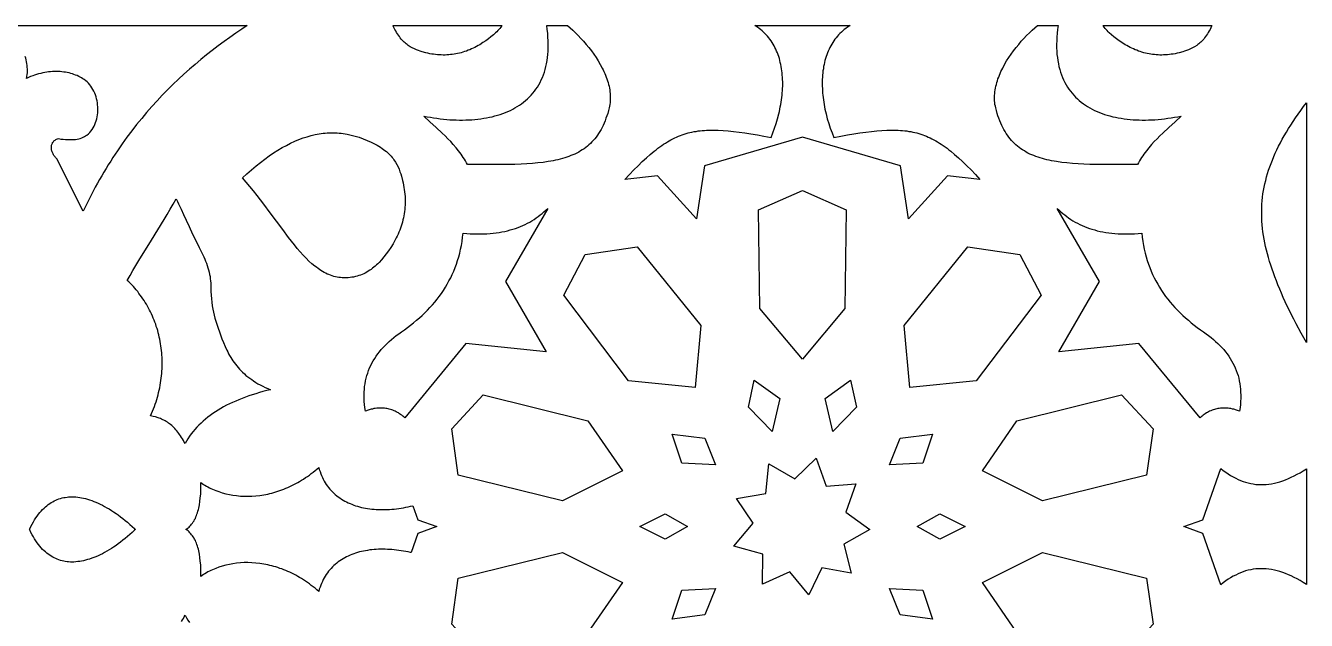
# Model space of a CAD drawing. Extents: x -575 to 575, y -425 to 425.
# Drawn here: x 411.7 to 515, y 317.1 to 365 of the extents above; entities that cross this region are included whole.
import ezdxf

# ---------------------------------------------------------------- set-up
doc = ezdxf.new("R2010")
doc.units = 0
doc.layers.add('LAYER_1', color=18, linetype='CONTINUOUS')

msp = doc.modelspace()

# ---------------------------------------------------------------- linework, layer by layer
at = {"layer": 'LAYER_1'}
for points in [[(410.21, 365), (429.6, 365), (429.16, 364.71), (428.67, 364.38), (428.19, 364.05), (427.72, 363.71), (427.24, 363.36), (426.77, 363), (426.31, 362.64), (425.85, 362.26), (425.39, 361.88), (424.94, 361.49), (424.49, 361.09), (424.04, 360.68), (423.6, 360.26), (423.17, 359.83), (422.74, 359.39), (422.32, 358.94), (421.9, 358.48), (421.48, 358.01), (421.08, 357.52), (420.67, 357.03), (420.28, 356.52), (419.89, 356), (419.51, 355.46), (419.13, 354.92), (418.76, 354.36), (418.58, 354.07), (418.39, 353.78), (418.21, 353.49), (418.04, 353.19), (417.86, 352.9), (417.69, 352.59), (417.51, 352.29), (417.34, 351.98), (417.17, 351.66), (417.01, 351.34), (416.84, 351.02), (416.68, 350.7), (416.52, 350.37), (416.36, 350.04), (414.25, 354.27), (414.19, 354.32), (414.14, 354.37), (414.1, 354.43), (414.05, 354.48), (414.01, 354.54), (413.97, 354.6), (413.94, 354.66), (413.91, 354.72), (413.88, 354.78), (413.86, 354.84), (413.84, 354.9), (413.82, 354.96), (413.81, 355.02), (413.8, 355.08), (413.8, 355.14), (413.8, 355.2), (413.8, 355.26), (413.81, 355.32), (413.82, 355.37), (413.83, 355.43), (413.85, 355.48), (413.88, 355.53), (413.9, 355.58), (413.94, 355.62), (413.97, 355.67), (414.01, 355.71), (414.06, 355.75), (414.11, 355.78), (414.16, 355.81), (414.22, 355.84), (414.29, 355.87), (414.36, 355.89), (414.56, 355.86), (414.75, 355.84), (414.93, 355.82), (415.11, 355.81), (415.28, 355.81), (415.44, 355.81), (415.59, 355.82), (415.74, 355.83), (415.87, 355.85), (416, 355.88), (416.13, 355.91), (416.25, 355.96), (416.36, 356), (416.46, 356.06), (416.56, 356.11), (416.66, 356.18), (416.78, 356.28), (416.89, 356.39), (416.99, 356.5), (417.09, 356.63), (417.17, 356.76), (417.25, 356.89), (417.31, 357.04), (417.37, 357.18), (417.42, 357.33), (417.46, 357.49), (417.5, 357.64), (417.52, 357.8), (417.54, 357.96), (417.55, 358.13), (417.55, 358.29), (417.54, 358.46), (417.53, 358.62), (417.51, 358.78), (417.48, 358.94), (417.44, 359.1), (417.4, 359.26), (417.35, 359.42), (417.29, 359.57), (417.22, 359.71), (417.15, 359.85), (417.07, 359.99), (416.98, 360.12), (416.89, 360.24), (416.79, 360.35), (416.68, 360.46), (416.57, 360.56), (416.45, 360.65), (416.34, 360.72), (416.23, 360.79), (416.11, 360.85), (416, 360.91), (415.88, 360.97), (415.75, 361.02), (415.62, 361.07), (415.49, 361.11), (415.36, 361.15), (415.22, 361.19), (415.08, 361.22), (414.94, 361.24), (414.8, 361.26), (414.65, 361.28), (414.5, 361.29), (414.35, 361.3), (414.2, 361.3), (414.05, 361.3), (413.89, 361.3), (413.73, 361.28), (413.58, 361.27), (413.42, 361.25), (413.26, 361.22), (413.1, 361.19), (412.94, 361.15), (412.77, 361.11), (412.61, 361.06), (412.45, 361.01), (412.29, 360.95), (412.12, 360.89), (411.96, 360.82), (411.8, 360.74), (411.83, 360.9), (411.84, 361.05), (411.86, 361.2), (411.86, 361.35), (411.86, 361.5), (411.85, 361.65), (411.84, 361.8), (411.82, 361.94), (411.79, 362.09), (411.76, 362.24), (411.73, 362.38), (411.69, 362.52)], [(424.29, 316.98), (424.37, 317.1), (424.44, 317.22), (424.51, 317.35), (424.58, 317.49), (424.69, 317.28), (424.81, 317.08), (424.94, 316.89)]]:
    msp.add_lwpolyline(points, dxfattribs=at)
for points in [[(450.1, 364.97), (450.03, 364.87), (449.95, 364.78), (449.87, 364.69), (449.79, 364.6), (449.71, 364.51), (449.62, 364.42), (449.44, 364.25), (449.24, 364.09), (449.04, 363.93), (448.82, 363.78), (448.6, 363.63), (448.34, 363.46), (448.21, 363.39), (448.07, 363.32), (447.94, 363.25), (447.81, 363.18), (447.67, 363.12), (447.54, 363.06), (447.4, 363.01), (447.26, 362.95), (447.12, 362.91), (446.98, 362.86), (446.84, 362.82), (446.7, 362.79), (446.56, 362.75), (446.42, 362.72), (446.27, 362.7), (446.13, 362.68), (445.98, 362.66), (445.84, 362.65), (445.69, 362.64), (445.54, 362.63), (445.39, 362.63), (445.24, 362.64), (445.09, 362.64), (444.93, 362.65), (444.78, 362.67), (444.62, 362.69), (444.47, 362.71), (444.31, 362.74), (444.15, 362.78), (443.99, 362.81), (443.7, 362.89), (443.55, 362.94), (443.39, 362.99), (443.23, 363.05), (443.07, 363.12), (442.9, 363.2), (442.74, 363.3), (442.57, 363.41), (442.49, 363.47), (442.41, 363.53), (442.33, 363.6), (442.25, 363.67), (442.17, 363.75), (442.09, 363.84), (442.01, 363.92), (441.93, 364.02), (441.86, 364.12), (441.78, 364.22), (441.71, 364.33), (441.64, 364.45), (441.57, 364.57), (441.5, 364.7), (441.36, 364.97), (441.35, 365), (450.12, 365)], [(455.63, 364.82), (455.85, 364.63), (456.07, 364.42), (456.29, 364.2), (456.5, 363.97), (456.72, 363.74), (456.93, 363.49), (457.14, 363.24), (457.34, 362.97), (457.54, 362.71), (457.72, 362.43), (457.9, 362.15), (458.06, 361.87), (458.22, 361.58), (458.29, 361.44), (458.36, 361.29), (458.42, 361.14), (458.48, 361), (458.54, 360.85), (458.6, 360.7), (458.64, 360.56), (458.69, 360.41), (458.73, 360.26), (458.77, 360.11), (458.8, 359.96), (458.82, 359.82), (458.84, 359.67), (458.86, 359.52), (458.87, 359.38), (458.87, 359.23), (458.87, 359.08), (458.87, 358.94), (458.85, 358.8), (458.84, 358.65), (458.81, 358.51), (458.78, 358.37), (458.72, 358.15), (458.66, 357.93), (458.59, 357.73), (458.52, 357.53), (458.45, 357.33), (458.37, 357.15), (458.29, 356.96), (458.21, 356.79), (458.12, 356.62), (458.03, 356.46), (457.93, 356.31), (457.83, 356.16), (457.72, 356.02), (457.62, 355.88), (457.5, 355.75), (457.39, 355.63), (457.27, 355.51), (457.14, 355.39), (457.02, 355.28), (456.89, 355.18), (456.75, 355.08), (456.61, 354.98), (456.47, 354.9), (456.32, 354.81), (456.17, 354.73), (456.02, 354.65), (455.86, 354.58), (455.7, 354.52), (455.53, 354.45), (455.36, 354.39), (455.19, 354.34), (455.01, 354.28), (454.83, 354.24), (454.65, 354.19), (454.46, 354.15), (454.27, 354.11), (454.07, 354.07), (453.87, 354.04), (453.46, 353.98), (453.03, 353.93), (452.59, 353.9), (452.14, 353.87), (451.67, 353.84), (451.18, 353.82), (450.68, 353.81), (450.16, 353.81), (449.63, 353.8), (447.35, 353.8), (447.27, 353.94), (447.19, 354.09), (447.1, 354.23), (447.01, 354.37), (446.92, 354.51), (446.83, 354.64), (446.63, 354.91), (446.43, 355.16), (446.21, 355.41), (446, 355.65), (445.77, 355.88), (445.54, 356.11), (445.3, 356.34), (444.82, 356.79), (444.32, 357.25), (443.82, 357.71), (444.09, 357.66), (444.36, 357.61), (444.62, 357.57), (444.89, 357.53), (445.15, 357.5), (445.42, 357.47), (445.68, 357.44), (445.94, 357.42), (446.2, 357.41), (446.45, 357.4), (446.71, 357.39), (446.96, 357.39), (447.21, 357.4), (447.46, 357.41), (447.71, 357.42), (447.95, 357.44), (448.19, 357.46), (448.43, 357.49), (448.66, 357.53), (448.89, 357.57), (449.12, 357.61), (449.35, 357.66), (449.57, 357.72), (449.78, 357.78), (450, 357.85), (450.21, 357.92), (450.41, 358), (450.61, 358.08), (450.81, 358.17), (451, 358.26), (451.18, 358.37), (451.36, 358.47), (451.54, 358.59), (451.71, 358.7), (451.88, 358.83), (452.04, 358.96), (452.19, 359.1), (452.34, 359.24), (452.48, 359.39), (452.62, 359.55), (452.75, 359.71), (452.87, 359.88), (452.99, 360.05), (453.1, 360.24), (453.21, 360.42), (453.3, 360.62), (453.39, 360.82), (453.47, 361.03), (453.55, 361.24), (453.62, 361.47), (453.68, 361.7), (453.73, 361.93), (453.77, 362.18), (453.81, 362.43), (453.84, 362.68), (453.85, 362.95), (453.87, 363.22), (453.87, 363.5), (453.86, 363.78), (453.84, 364.08), (453.82, 364.38), (453.78, 364.69), (453.74, 365), (455.42, 365)], [(478.12, 364.95), (477.99, 364.87), (477.86, 364.77), (477.73, 364.68), (477.61, 364.58), (477.5, 364.48), (477.39, 364.37), (477.28, 364.26), (477.18, 364.14), (477.08, 364.02), (476.98, 363.9), (476.89, 363.78), (476.81, 363.65), (476.73, 363.51), (476.65, 363.38), (476.58, 363.24), (476.51, 363.1), (476.44, 362.95), (476.38, 362.8), (476.33, 362.65), (476.27, 362.5), (476.23, 362.34), (476.18, 362.18), (476.14, 362.02), (476.11, 361.86), (476.07, 361.7), (476.05, 361.53), (476.02, 361.36), (476, 361.19), (475.98, 361.01), (475.97, 360.84), (475.96, 360.66), (475.96, 360.48), (475.96, 360.3), (475.96, 360.12), (475.97, 359.94), (475.97, 359.76), (475.99, 359.57), (476.01, 359.39), (476.03, 359.2), (476.05, 359.02), (476.08, 358.83), (476.11, 358.64), (476.14, 358.45), (476.18, 358.26), (476.22, 358.07), (476.27, 357.88), (476.37, 357.5), (476.48, 357.12), (476.61, 356.74), (476.75, 356.37), (476.9, 355.99), (477.46, 356.1), (478, 356.19), (478.51, 356.27), (479, 356.35), (479.47, 356.42), (479.92, 356.47), (480.35, 356.52), (480.77, 356.55), (481.16, 356.57), (481.55, 356.58), (481.73, 356.58), (481.91, 356.58), (482.09, 356.57), (482.27, 356.56), (482.44, 356.55), (482.61, 356.53), (482.78, 356.51), (482.95, 356.48), (483.11, 356.46), (483.27, 356.42), (483.43, 356.39), (483.59, 356.35), (483.75, 356.3), (483.9, 356.26), (484.06, 356.2), (484.21, 356.15), (484.36, 356.09), (484.51, 356.02), (484.66, 355.95), (484.81, 355.88), (484.96, 355.8), (485.11, 355.72), (485.26, 355.63), (485.41, 355.54), (485.56, 355.44), (485.71, 355.34), (485.86, 355.23), (486.02, 355.12), (486.17, 355), (486.32, 354.88), (486.63, 354.62), (486.95, 354.34), (487.28, 354.04), (487.61, 353.71), (487.96, 353.37), (488.31, 353), (488.68, 352.6), (486.06, 352.89), (482.92, 349.44), (482.26, 353.69), (474.36, 356), (466.47, 353.69), (465.81, 349.44), (462.67, 352.89), (460.05, 352.6), (460.41, 353), (460.77, 353.37), (461.12, 353.71), (461.45, 354.04), (461.78, 354.34), (462.09, 354.62), (462.41, 354.88), (462.56, 355), (462.71, 355.12), (462.86, 355.23), (463.02, 355.34), (463.17, 355.44), (463.32, 355.54), (463.47, 355.63), (463.61, 355.72), (463.76, 355.8), (463.91, 355.88), (464.06, 355.95), (464.21, 356.02), (464.37, 356.09), (464.52, 356.15), (464.67, 356.2), (464.82, 356.26), (464.98, 356.3), (465.14, 356.35), (465.29, 356.39), (465.45, 356.42), (465.62, 356.46), (465.78, 356.48), (465.95, 356.51), (466.11, 356.53), (466.28, 356.55), (466.46, 356.56), (466.63, 356.57), (466.81, 356.58), (467, 356.58), (467.18, 356.58), (467.56, 356.57), (467.96, 356.55), (468.37, 356.52), (468.8, 356.47), (469.25, 356.42), (469.72, 356.35), (470.21, 356.27), (470.73, 356.19), (471.26, 356.1), (471.83, 355.99), (471.98, 356.37), (472.12, 356.74), (472.25, 357.12), (472.36, 357.5), (472.46, 357.88), (472.5, 358.07), (472.55, 358.26), (472.58, 358.45), (472.62, 358.64), (472.65, 358.83), (472.68, 359.02), (472.7, 359.2), (472.72, 359.39), (472.74, 359.57), (472.75, 359.76), (472.76, 359.94), (472.77, 360.12), (472.77, 360.3), (472.77, 360.48), (472.76, 360.66), (472.75, 360.84), (472.74, 361.01), (472.73, 361.19), (472.71, 361.36), (472.68, 361.53), (472.65, 361.7), (472.62, 361.86), (472.58, 362.02), (472.54, 362.18), (472.5, 362.34), (472.45, 362.5), (472.4, 362.65), (472.34, 362.8), (472.28, 362.95), (472.22, 363.1), (472.15, 363.24), (472.08, 363.38), (472, 363.51), (471.92, 363.65), (471.83, 363.78), (471.74, 363.9), (471.65, 364.02), (471.55, 364.14), (471.45, 364.26), (471.34, 364.37), (471.23, 364.48), (471.11, 364.58), (470.99, 364.68), (470.87, 364.77), (470.74, 364.87), (470.6, 364.95), (470.52, 365), (478.2, 365)], [(494.94, 364.69), (494.91, 364.38), (494.88, 364.08), (494.87, 363.78), (494.86, 363.5), (494.86, 363.22), (494.87, 362.95), (494.89, 362.68), (494.92, 362.43), (494.95, 362.18), (495, 361.93), (495.05, 361.7), (495.11, 361.47), (495.18, 361.24), (495.25, 361.03), (495.34, 360.82), (495.42, 360.62), (495.52, 360.42), (495.63, 360.24), (495.74, 360.05), (495.85, 359.88), (495.98, 359.71), (496.11, 359.55), (496.24, 359.39), (496.39, 359.24), (496.54, 359.1), (496.69, 358.96), (496.85, 358.83), (497.02, 358.7), (497.19, 358.59), (497.36, 358.47), (497.54, 358.37), (497.73, 358.26), (497.92, 358.17), (498.12, 358.08), (498.32, 358), (498.52, 357.92), (498.73, 357.85), (498.94, 357.78), (499.16, 357.72), (499.38, 357.66), (499.61, 357.61), (499.83, 357.57), (500.06, 357.53), (500.3, 357.49), (500.54, 357.46), (500.78, 357.44), (501.02, 357.42), (501.27, 357.41), (501.51, 357.4), (501.77, 357.39), (502.02, 357.39), (502.27, 357.4), (502.53, 357.41), (502.79, 357.42), (503.05, 357.44), (503.31, 357.47), (503.57, 357.5), (503.84, 357.53), (504.1, 357.57), (504.37, 357.61), (504.64, 357.66), (504.91, 357.71), (504.41, 357.25), (503.91, 356.79), (503.43, 356.34), (503.19, 356.11), (502.96, 355.88), (502.73, 355.65), (502.51, 355.41), (502.3, 355.16), (502.1, 354.91), (501.9, 354.64), (501.81, 354.51), (501.71, 354.37), (501.62, 354.23), (501.54, 354.09), (501.45, 353.94), (501.37, 353.8), (499.1, 353.8), (498.57, 353.81), (498.05, 353.81), (497.55, 353.82), (497.06, 353.84), (496.59, 353.87), (496.13, 353.9), (495.69, 353.93), (495.27, 353.98), (494.86, 354.04), (494.66, 354.07), (494.46, 354.11), (494.27, 354.15), (494.08, 354.19), (493.89, 354.24), (493.71, 354.28), (493.54, 354.34), (493.36, 354.39), (493.19, 354.45), (493.03, 354.52), (492.87, 354.58), (492.71, 354.65), (492.55, 354.73), (492.4, 354.81), (492.26, 354.9), (492.12, 354.98), (491.98, 355.08), (491.84, 355.18), (491.71, 355.28), (491.58, 355.39), (491.46, 355.51), (491.34, 355.63), (491.22, 355.75), (491.11, 355.88), (491, 356.02), (490.9, 356.16), (490.8, 356.31), (490.7, 356.46), (490.61, 356.62), (490.52, 356.79), (490.44, 356.96), (490.35, 357.15), (490.28, 357.33), (490.2, 357.53), (490.13, 357.73), (490.07, 357.93), (490.01, 358.15), (489.95, 358.37), (489.92, 358.51), (489.89, 358.65), (489.87, 358.8), (489.86, 358.94), (489.85, 359.08), (489.85, 359.23), (489.86, 359.38), (489.87, 359.52), (489.88, 359.67), (489.9, 359.82), (489.93, 359.96), (489.96, 360.11), (490, 360.26), (490.04, 360.41), (490.08, 360.56), (490.13, 360.7), (490.19, 360.85), (490.24, 361), (490.3, 361.14), (490.37, 361.29), (490.44, 361.44), (490.51, 361.58), (490.66, 361.87), (490.83, 362.15), (491.01, 362.43), (491.19, 362.71), (491.39, 362.97), (491.59, 363.24), (491.8, 363.49), (492.01, 363.74), (492.22, 363.97), (492.44, 364.2), (492.66, 364.42), (492.88, 364.63), (493.1, 364.82), (493.31, 365), (494.99, 365)], [(507.36, 364.97), (507.23, 364.7), (507.16, 364.57), (507.09, 364.45), (507.02, 364.33), (506.94, 364.22), (506.87, 364.12), (506.79, 364.02), (506.72, 363.92), (506.64, 363.84), (506.56, 363.75), (506.48, 363.67), (506.4, 363.6), (506.32, 363.53), (506.24, 363.47), (506.16, 363.41), (505.99, 363.3), (505.83, 363.2), (505.66, 363.12), (505.5, 363.05), (505.34, 362.99), (505.18, 362.94), (505.03, 362.89), (504.74, 362.81), (504.58, 362.78), (504.42, 362.74), (504.26, 362.71), (504.1, 362.69), (503.95, 362.67), (503.79, 362.65), (503.64, 362.64), (503.49, 362.64), (503.34, 362.63), (503.19, 362.63), (503.04, 362.64), (502.89, 362.65), (502.74, 362.66), (502.6, 362.68), (502.45, 362.7), (502.31, 362.72), (502.17, 362.75), (502.02, 362.79), (501.88, 362.82), (501.74, 362.86), (501.6, 362.91), (501.47, 362.95), (501.33, 363.01), (501.19, 363.06), (501.06, 363.12), (500.92, 363.18), (500.79, 363.25), (500.65, 363.32), (500.52, 363.39), (500.39, 363.46), (500.13, 363.63), (499.9, 363.78), (499.69, 363.93), (499.48, 364.09), (499.29, 364.25), (499.11, 364.42), (499.02, 364.51), (498.93, 364.6), (498.85, 364.69), (498.78, 364.78), (498.7, 364.87), (498.63, 364.97), (498.61, 365), (507.37, 365)], [(515, 339.45), (514.58, 340.22), (514.18, 340.97), (513.99, 341.34), (513.81, 341.7), (513.63, 342.05), (513.46, 342.4), (513.3, 342.75), (513.14, 343.09), (512.99, 343.43), (512.85, 343.77), (512.71, 344.1), (512.58, 344.42), (512.46, 344.75), (512.34, 345.07), (512.23, 345.38), (512.13, 345.69), (512.03, 346), (511.94, 346.31), (511.86, 346.61), (511.78, 346.91), (511.71, 347.21), (511.65, 347.5), (511.6, 347.8), (511.55, 348.09), (511.5, 348.37), (511.47, 348.66), (511.44, 348.94), (511.42, 349.23), (511.41, 349.51), (511.4, 349.79), (511.4, 350.07), (511.41, 350.34), (511.42, 350.62), (511.44, 350.89), (511.47, 351.17), (511.5, 351.44), (511.55, 351.71), (511.6, 351.99), (511.65, 352.26), (511.72, 352.53), (511.79, 352.81), (511.87, 353.08), (511.95, 353.35), (512.05, 353.62), (512.15, 353.9), (512.26, 354.17), (512.37, 354.45), (512.49, 354.73), (512.62, 355), (512.76, 355.28), (512.91, 355.56), (513.06, 355.85), (513.22, 356.13), (513.39, 356.41), (513.56, 356.7), (513.74, 356.99), (513.93, 357.28), (514.13, 357.58), (514.34, 357.87), (514.55, 358.17), (514.77, 358.48), (515, 358.78)], [(436.52, 356.36), (436.68, 356.35), (436.84, 356.35), (437, 356.33), (437.16, 356.32), (437.32, 356.3), (437.48, 356.27), (437.64, 356.25), (437.96, 356.18), (438.29, 356.09), (438.61, 356), (438.93, 355.88), (439.25, 355.75), (439.58, 355.61), (439.9, 355.45), (440.06, 355.37), (440.2, 355.28), (440.34, 355.2), (440.46, 355.11), (440.59, 355.03), (440.7, 354.94), (440.81, 354.85), (440.92, 354.76), (441.01, 354.66), (441.11, 354.57), (441.19, 354.48), (441.27, 354.38), (441.35, 354.29), (441.42, 354.19), (441.55, 354), (441.66, 353.8), (441.76, 353.61), (441.84, 353.42), (441.91, 353.23), (441.97, 353.05), (442.03, 352.87), (442.12, 352.52), (442.16, 352.34), (442.2, 352.15), (442.23, 351.96), (442.26, 351.78), (442.28, 351.6), (442.3, 351.42), (442.32, 351.24), (442.32, 351.06), (442.33, 350.88), (442.33, 350.71), (442.32, 350.53), (442.31, 350.36), (442.29, 350.19), (442.27, 350.01), (442.25, 349.84), (442.22, 349.67), (442.19, 349.51), (442.15, 349.34), (442.11, 349.17), (442.06, 349.01), (442.01, 348.85), (441.95, 348.68), (441.89, 348.52), (441.83, 348.36), (441.76, 348.2), (441.68, 348.04), (441.61, 347.89), (441.53, 347.73), (441.44, 347.57), (441.35, 347.42), (441.16, 347.11), (440.99, 346.85), (440.8, 346.6), (440.62, 346.36), (440.43, 346.13), (440.23, 345.91), (440.13, 345.81), (440.02, 345.71), (439.92, 345.62), (439.81, 345.53), (439.7, 345.44), (439.59, 345.35), (439.47, 345.28), (439.35, 345.2), (439.23, 345.13), (439.11, 345.06), (438.99, 345), (438.86, 344.95), (438.73, 344.89), (438.59, 344.85), (438.46, 344.81), (438.32, 344.77), (438.17, 344.74), (438.03, 344.72), (437.88, 344.7), (437.72, 344.68), (437.57, 344.68), (437.41, 344.67), (437.26, 344.68), (437.12, 344.69), (436.98, 344.71), (436.85, 344.73), (436.71, 344.76), (436.57, 344.79), (436.44, 344.83), (436.31, 344.88), (436.18, 344.93), (436.05, 344.98), (435.92, 345.05), (435.79, 345.11), (435.67, 345.18), (435.54, 345.26), (435.42, 345.34), (435.3, 345.43), (435.18, 345.52), (435.05, 345.61), (434.81, 345.81), (434.57, 346.03), (434.34, 346.26), (434.1, 346.51), (433.87, 346.77), (433.63, 347.05), (433.4, 347.33), (433.16, 347.63), (432.93, 347.93), (432.45, 348.57), (431.45, 349.92), (430.93, 350.62), (430.66, 350.97), (430.38, 351.32), (430.1, 351.68), (429.81, 352.03), (429.51, 352.38), (429.2, 352.72), (429.57, 353.06), (429.94, 353.38), (430.31, 353.69), (430.67, 353.97), (431.02, 354.25), (431.37, 354.5), (431.72, 354.74), (432.07, 354.96), (432.41, 355.17), (432.75, 355.35), (433.09, 355.53), (433.42, 355.68), (433.76, 355.82), (434.09, 355.95), (434.42, 356.05), (434.74, 356.14), (435.07, 356.22), (435.23, 356.25), (435.39, 356.28), (435.56, 356.3), (435.72, 356.32), (435.88, 356.34), (436.04, 356.35), (436.2, 356.35), (436.36, 356.36)], [(477.89, 350.16), (477.79, 342.21), (474.36, 338.12), (470.94, 342.21), (470.83, 350.16), (474.36, 351.7)], [(423.96, 350.83), (424.06, 350.63), (424.26, 350.22), (424.46, 349.79), (424.67, 349.33), (424.9, 348.8), (425.18, 348.2), (425.52, 347.51), (425.71, 347.12), (425.93, 346.7), (426.01, 346.53), (426.09, 346.37), (426.16, 346.19), (426.23, 346.02), (426.3, 345.85), (426.36, 345.67), (426.42, 345.49), (426.47, 345.31), (426.51, 345.13), (426.55, 344.95), (426.59, 344.77), (426.61, 344.59), (426.64, 344.42), (426.65, 344.24), (426.66, 344.06), (426.66, 343.89), (426.67, 343.57), (426.68, 343.27), (426.7, 342.98), (426.73, 342.7), (426.77, 342.42), (426.82, 342.16), (426.87, 341.91), (426.93, 341.66), (426.99, 341.41), (427.06, 341.17), (427.13, 340.94), (427.21, 340.7), (427.37, 340.24), (427.55, 339.77), (427.67, 339.46), (427.8, 339.15), (427.94, 338.85), (428.02, 338.7), (428.09, 338.55), (428.17, 338.41), (428.26, 338.26), (428.35, 338.12), (428.44, 337.98), (428.54, 337.84), (428.64, 337.71), (428.75, 337.57), (428.86, 337.44), (428.97, 337.31), (429.1, 337.18), (429.22, 337.06), (429.36, 336.94), (429.49, 336.81), (429.64, 336.7), (429.79, 336.58), (429.95, 336.47), (430.11, 336.36), (430.28, 336.25), (430.46, 336.14), (430.64, 336.04), (430.84, 335.94), (431.04, 335.84), (431.25, 335.75), (431.46, 335.66), (431.16, 335.58), (430.86, 335.5), (430.57, 335.42), (430.28, 335.33), (429.99, 335.24), (429.72, 335.15), (429.44, 335.06), (429.18, 334.96), (428.91, 334.85), (428.66, 334.74), (428.41, 334.63), (428.16, 334.52), (427.92, 334.4), (427.69, 334.27), (427.46, 334.14), (427.24, 334.01), (427.03, 333.88), (426.82, 333.74), (426.61, 333.59), (426.42, 333.44), (426.23, 333.29), (426.04, 333.13), (425.87, 332.97), (425.7, 332.81), (425.53, 332.63), (425.38, 332.46), (425.22, 332.28), (425.08, 332.09), (424.94, 331.9), (424.81, 331.71), (424.69, 331.51), (424.58, 331.31), (424.51, 331.44), (424.44, 331.57), (424.37, 331.69), (424.29, 331.81), (424.22, 331.93), (424.14, 332.04), (424.07, 332.14), (423.99, 332.24), (423.91, 332.34), (423.83, 332.43), (423.75, 332.52), (423.67, 332.61), (423.58, 332.69), (423.5, 332.77), (423.41, 332.84), (423.32, 332.91), (423.24, 332.97), (423.15, 333.03), (423.06, 333.09), (422.97, 333.14), (422.87, 333.2), (422.78, 333.24), (422.69, 333.29), (422.59, 333.33), (422.5, 333.36), (422.4, 333.4), (422.2, 333.46), (422, 333.5), (421.8, 333.54), (421.88, 333.73), (421.96, 333.92), (422.04, 334.11), (422.11, 334.3), (422.17, 334.49), (422.24, 334.68), (422.3, 334.87), (422.35, 335.06), (422.4, 335.25), (422.45, 335.44), (422.49, 335.63), (422.54, 335.82), (422.57, 336.01), (422.6, 336.2), (422.63, 336.39), (422.66, 336.58), (422.68, 336.77), (422.7, 336.96), (422.71, 337.15), (422.72, 337.33), (422.73, 337.52), (422.73, 337.71), (422.73, 337.9), (422.73, 338.08), (422.72, 338.27), (422.71, 338.45), (422.7, 338.63), (422.68, 338.82), (422.66, 339), (422.63, 339.18), (422.61, 339.36), (422.58, 339.54), (422.54, 339.72), (422.5, 339.89), (422.46, 340.07), (422.42, 340.24), (422.37, 340.42), (422.32, 340.59), (422.26, 340.76), (422.21, 340.93), (422.15, 341.1), (422.08, 341.27), (422.02, 341.43), (421.94, 341.59), (421.87, 341.76), (421.8, 341.92), (421.72, 342.08), (421.63, 342.23), (421.55, 342.39), (421.46, 342.54), (421.37, 342.69), (421.27, 342.84), (421.17, 342.99), (421.07, 343.14), (420.97, 343.28), (420.86, 343.42), (420.76, 343.56), (420.64, 343.7), (420.53, 343.83), (420.41, 343.97), (420.29, 344.1), (420.17, 344.22), (420.04, 344.35), (419.91, 344.47), (420.14, 344.86), (420.37, 345.26), (420.85, 346.06), (421.87, 347.7), (422.38, 348.53), (422.89, 349.37), (423.14, 349.79), (423.38, 350.21), (423.62, 350.62), (423.85, 351.04)], [(450.41, 344.38), (453.7, 338.72), (447.23, 339.39), (442.29, 333.39), (442.21, 333.46), (442.13, 333.53), (442.05, 333.6), (441.96, 333.66), (441.88, 333.72), (441.79, 333.78), (441.7, 333.83), (441.61, 333.88), (441.52, 333.92), (441.43, 333.96), (441.34, 334), (441.25, 334.04), (441.15, 334.07), (441.05, 334.09), (440.96, 334.11), (440.86, 334.13), (440.76, 334.15), (440.66, 334.16), (440.56, 334.17), (440.45, 334.17), (440.35, 334.18), (440.24, 334.17), (440.13, 334.17), (440.03, 334.16), (439.92, 334.14), (439.81, 334.13), (439.7, 334.1), (439.58, 334.08), (439.35, 334.02), (439.12, 333.94), (439.08, 334.21), (439.05, 334.47), (439.03, 334.72), (439.02, 334.97), (439.02, 335.21), (439.02, 335.45), (439.04, 335.69), (439.06, 335.92), (439.09, 336.14), (439.13, 336.36), (439.18, 336.58), (439.24, 336.79), (439.31, 337), (439.38, 337.21), (439.46, 337.41), (439.55, 337.61), (439.65, 337.8), (439.75, 337.99), (439.87, 338.18), (439.99, 338.36), (440.12, 338.54), (440.25, 338.72), (440.4, 338.89), (440.55, 339.06), (440.71, 339.23), (440.87, 339.39), (441.05, 339.55), (441.23, 339.71), (441.41, 339.86), (441.61, 340.02), (441.81, 340.17), (442.02, 340.31), (442.27, 340.49), (442.52, 340.68), (442.77, 340.86), (443.01, 341.05), (443.24, 341.25), (443.47, 341.44), (443.69, 341.65), (443.91, 341.85), (444.12, 342.06), (444.32, 342.28), (444.52, 342.5), (444.71, 342.72), (444.9, 342.95), (445.08, 343.18), (445.25, 343.42), (445.41, 343.66), (445.57, 343.91), (445.72, 344.16), (445.86, 344.42), (446, 344.68), (446.13, 344.95), (446.25, 345.22), (446.36, 345.5), (446.46, 345.78), (446.56, 346.07), (446.65, 346.37), (446.73, 346.67), (446.8, 346.98), (446.86, 347.29), (446.92, 347.61), (446.96, 347.94), (447, 348.27), (447.29, 348.25), (447.57, 348.23), (447.85, 348.21), (448.13, 348.21), (448.4, 348.21), (448.66, 348.21), (448.92, 348.23), (449.17, 348.24), (449.42, 348.27), (449.66, 348.3), (449.9, 348.33), (450.13, 348.37), (450.36, 348.42), (450.58, 348.47), (450.8, 348.53), (451.01, 348.59), (451.22, 348.66), (451.43, 348.73), (451.62, 348.81), (451.82, 348.89), (452.01, 348.98), (452.19, 349.07), (452.38, 349.17), (452.55, 349.27), (452.72, 349.38), (452.89, 349.5), (453.06, 349.61), (453.22, 349.74), (453.37, 349.86), (453.52, 349.99), (453.67, 350.13), (453.82, 350.27)], [(495.06, 350.13), (495.2, 349.99), (495.35, 349.86), (495.51, 349.74), (495.67, 349.61), (495.83, 349.5), (496, 349.38), (496.17, 349.27), (496.35, 349.17), (496.53, 349.07), (496.72, 348.98), (496.91, 348.89), (497.1, 348.81), (497.3, 348.73), (497.5, 348.66), (497.71, 348.59), (497.93, 348.53), (498.14, 348.47), (498.37, 348.42), (498.59, 348.37), (498.83, 348.33), (499.07, 348.3), (499.31, 348.27), (499.56, 348.24), (499.81, 348.23), (500.07, 348.21), (500.33, 348.21), (500.6, 348.21), (500.87, 348.21), (501.15, 348.23), (501.44, 348.25), (501.73, 348.27), (501.77, 347.94), (501.81, 347.61), (501.86, 347.29), (501.93, 346.98), (502, 346.67), (502.08, 346.37), (502.17, 346.07), (502.26, 345.78), (502.37, 345.5), (502.48, 345.22), (502.6, 344.95), (502.73, 344.68), (502.86, 344.42), (503.01, 344.16), (503.16, 343.91), (503.31, 343.66), (503.48, 343.42), (503.65, 343.18), (503.83, 342.95), (504.02, 342.72), (504.21, 342.5), (504.4, 342.28), (504.61, 342.06), (504.82, 341.85), (505.04, 341.65), (505.26, 341.44), (505.49, 341.25), (505.72, 341.05), (505.96, 340.86), (506.2, 340.68), (506.45, 340.49), (506.71, 340.31), (506.92, 340.17), (507.12, 340.02), (507.31, 339.86), (507.5, 339.71), (507.68, 339.55), (507.85, 339.39), (508.02, 339.23), (508.18, 339.06), (508.33, 338.89), (508.47, 338.72), (508.61, 338.54), (508.74, 338.36), (508.86, 338.18), (508.97, 337.99), (509.08, 337.8), (509.18, 337.61), (509.27, 337.41), (509.35, 337.21), (509.42, 337), (509.49, 336.79), (509.54, 336.58), (509.59, 336.36), (509.63, 336.14), (509.67, 335.92), (509.69, 335.69), (509.7, 335.45), (509.71, 335.21), (509.71, 334.97), (509.7, 334.72), (509.68, 334.47), (509.65, 334.21), (509.61, 333.94), (509.37, 334.02), (509.14, 334.08), (509.03, 334.1), (508.92, 334.13), (508.81, 334.14), (508.7, 334.16), (508.59, 334.17), (508.49, 334.17), (508.38, 334.18), (508.28, 334.17), (508.17, 334.17), (508.07, 334.16), (507.97, 334.15), (507.87, 334.13), (507.77, 334.11), (507.67, 334.09), (507.58, 334.07), (507.48, 334.04), (507.39, 334), (507.29, 333.96), (507.2, 333.92), (507.11, 333.88), (507.02, 333.83), (506.94, 333.78), (506.85, 333.72), (506.76, 333.66), (506.68, 333.6), (506.6, 333.53), (506.51, 333.46), (506.43, 333.39), (501.5, 339.39), (495.03, 338.72), (498.32, 344.38), (494.91, 350.27)], [(466.17, 340.84), (465.71, 335.84), (460.35, 336.36), (455.13, 343.27), (456.83, 346.56), (461.03, 347.18)], [(491.89, 346.56), (493.6, 343.27), (488.37, 336.36), (483.02, 335.84), (482.56, 340.84), (487.7, 347.18)], [(472.53, 334.96), (471.92, 332.28), (470, 334.26), (470.47, 336.42)], [(478.73, 334.26), (476.81, 332.28), (476.2, 334.96), (478.25, 336.42)], [(457.07, 333.16), (459.84, 329.12), (455.02, 326.71), (446.61, 328.77), (446.08, 332.5), (448.63, 335.25)], [(502.65, 332.5), (502.11, 328.77), (493.71, 326.71), (488.89, 329.12), (491.65, 333.16), (500.1, 335.25)], [(466.48, 331.74), (467.34, 329.61), (464.65, 329.73), (463.87, 332.08)], [(484.08, 329.73), (481.39, 329.61), (482.25, 331.74), (484.86, 332.08)], [(476.28, 327.89), (478.68, 328.06), (477.85, 325.8), (479.8, 324.4), (477.71, 323.2), (478.3, 320.87), (475.94, 321.29), (474.89, 319.13), (473.35, 320.98), (471.15, 319.99), (471.16, 322.4), (468.84, 323.05), (470.4, 324.89), (469.05, 326.88), (471.42, 327.29), (471.66, 329.69), (473.74, 328.48), (475.47, 330.15)], [(435.4, 329.22), (435.46, 329.06), (435.52, 328.89), (435.58, 328.74), (435.65, 328.58), (435.72, 328.44), (435.8, 328.29), (435.88, 328.15), (435.97, 328.02), (436.06, 327.89), (436.15, 327.77), (436.25, 327.65), (436.36, 327.53), (436.46, 327.42), (436.57, 327.31), (436.69, 327.21), (436.81, 327.11), (436.93, 327.02), (437.06, 326.93), (437.19, 326.84), (437.32, 326.76), (437.45, 326.68), (437.59, 326.61), (437.74, 326.54), (437.88, 326.48), (438.03, 326.42), (438.18, 326.36), (438.33, 326.31), (438.49, 326.26), (438.65, 326.21), (438.81, 326.17), (438.97, 326.14), (439.14, 326.11), (439.3, 326.08), (439.47, 326.05), (439.65, 326.03), (439.82, 326.02), (439.99, 326), (440.17, 326), (440.35, 325.99), (440.53, 325.99), (440.71, 325.99), (440.89, 326), (441.07, 326.01), (441.26, 326.02), (441.44, 326.04), (441.63, 326.06), (441.82, 326.08), (442, 326.11), (442.19, 326.14), (442.38, 326.18), (442.57, 326.21), (442.76, 326.26), (442.95, 326.3), (443.34, 325.17), (444.89, 324.62), (443.34, 324.07), (442.8, 322.53), (442.76, 322.54), (442.57, 322.58), (442.38, 322.62), (442.19, 322.65), (442, 322.68), (441.82, 322.71), (441.63, 322.73), (441.44, 322.75), (441.26, 322.77), (441.07, 322.78), (440.89, 322.79), (440.71, 322.8), (440.53, 322.8), (440.35, 322.8), (440.17, 322.8), (439.99, 322.79), (439.82, 322.77), (439.65, 322.76), (439.47, 322.74), (439.3, 322.71), (439.14, 322.68), (438.97, 322.65), (438.81, 322.62), (438.65, 322.58), (438.49, 322.53), (438.33, 322.48), (438.18, 322.43), (438.03, 322.38), (437.88, 322.32), (437.74, 322.25), (437.59, 322.18), (437.45, 322.11), (437.32, 322.03), (437.19, 321.95), (437.06, 321.87), (436.93, 321.78), (436.81, 321.68), (436.69, 321.58), (436.57, 321.48), (436.46, 321.37), (436.36, 321.26), (436.25, 321.15), (436.15, 321.03), (436.06, 320.9), (435.97, 320.77), (435.88, 320.64), (435.8, 320.5), (435.72, 320.35), (435.65, 320.21), (435.58, 320.05), (435.52, 319.9), (435.46, 319.74), (435.4, 319.57), (435.36, 319.4), (435.21, 319.53), (435.06, 319.65), (434.91, 319.78), (434.75, 319.89), (434.6, 320.01), (434.45, 320.12), (434.29, 320.23), (434.14, 320.33), (433.98, 320.43), (433.82, 320.52), (433.66, 320.61), (433.5, 320.7), (433.34, 320.78), (433.18, 320.86), (433.02, 320.94), (432.86, 321.01), (432.7, 321.08), (432.54, 321.15), (432.38, 321.21), (432.22, 321.26), (432.06, 321.32), (431.89, 321.37), (431.73, 321.42), (431.57, 321.46), (431.41, 321.5), (431.25, 321.54), (431.08, 321.57), (430.92, 321.6), (430.6, 321.65), (430.28, 321.68), (429.97, 321.71), (429.65, 321.72), (429.34, 321.72), (429.04, 321.7), (428.74, 321.67), (428.44, 321.63), (428.15, 321.58), (427.86, 321.52), (427.58, 321.44), (427.31, 321.36), (427.05, 321.26), (426.92, 321.2), (426.79, 321.15), (426.66, 321.09), (426.54, 321.03), (426.42, 320.97), (426.3, 320.9), (426.18, 320.83), (426.07, 320.76), (425.95, 320.69), (425.85, 320.61), (425.85, 320.93), (425.85, 321.24), (425.84, 321.55), (425.81, 321.85), (425.78, 322.14), (425.74, 322.41), (425.71, 322.55), (425.69, 322.68), (425.65, 322.81), (425.62, 322.93), (425.58, 323.05), (425.54, 323.17), (425.5, 323.28), (425.46, 323.39), (425.41, 323.5), (425.35, 323.6), (425.3, 323.7), (425.24, 323.8), (425.18, 323.89), (425.11, 323.97), (425.04, 324.05), (424.97, 324.13), (424.9, 324.2), (424.82, 324.27), (424.74, 324.33), (424.65, 324.39), (424.63, 324.39), (424.64, 324.4), (424.63, 324.4), (424.65, 324.4), (424.74, 324.46), (424.82, 324.52), (424.9, 324.59), (424.97, 324.66), (425.04, 324.74), (425.11, 324.82), (425.18, 324.91), (425.24, 325), (425.3, 325.09), (425.35, 325.19), (425.41, 325.29), (425.46, 325.4), (425.5, 325.51), (425.54, 325.62), (425.58, 325.74), (425.62, 325.86), (425.65, 325.99), (425.69, 326.11), (425.71, 326.25), (425.74, 326.38), (425.78, 326.66), (425.81, 326.94), (425.84, 327.24), (425.85, 327.55), (425.85, 327.86), (425.85, 328.18), (425.95, 328.11), (426.07, 328.03), (426.18, 327.96), (426.3, 327.89), (426.42, 327.83), (426.54, 327.76), (426.66, 327.7), (426.79, 327.64), (426.92, 327.59), (427.05, 327.53), (427.31, 327.44), (427.58, 327.35), (427.86, 327.27), (428.15, 327.21), (428.44, 327.16), (428.74, 327.12), (429.04, 327.09), (429.34, 327.08), (429.65, 327.07), (429.97, 327.08), (430.28, 327.11), (430.6, 327.14), (430.92, 327.19), (431.08, 327.22), (431.25, 327.25), (431.41, 327.29), (431.57, 327.33), (431.73, 327.38), (431.89, 327.42), (432.06, 327.47), (432.22, 327.53), (432.38, 327.58), (432.54, 327.65), (432.7, 327.71), (432.86, 327.78), (433.02, 327.85), (433.18, 327.93), (433.34, 328.01), (433.5, 328.09), (433.66, 328.18), (433.82, 328.27), (433.98, 328.36), (434.14, 328.46), (434.29, 328.57), (434.45, 328.67), (434.6, 328.78), (434.75, 328.9), (434.91, 329.02), (435.06, 329.14), (435.21, 329.26), (435.36, 329.39)], [(508.3, 329.15), (508.5, 329), (508.69, 328.87), (508.89, 328.74), (509.09, 328.63), (509.3, 328.52), (509.5, 328.43), (509.7, 328.34), (509.9, 328.27), (510.1, 328.2), (510.31, 328.14), (510.51, 328.1), (510.72, 328.06), (510.92, 328.03), (511.13, 328.02), (511.34, 328.01), (511.55, 328.01), (511.77, 328.03), (511.98, 328.05), (512.2, 328.08), (512.42, 328.13), (512.64, 328.18), (512.86, 328.24), (513.09, 328.32), (513.32, 328.4), (513.55, 328.5), (513.78, 328.6), (514.02, 328.71), (514.26, 328.84), (514.5, 328.97), (514.75, 329.12), (515, 329.27), (515, 319.97), (514.75, 320.13), (514.5, 320.27), (514.26, 320.41), (514.02, 320.53), (513.78, 320.65), (513.55, 320.75), (513.32, 320.84), (513.09, 320.93), (512.86, 321), (512.64, 321.06), (512.42, 321.12), (512.2, 321.16), (511.98, 321.19), (511.77, 321.22), (511.55, 321.23), (511.34, 321.23), (511.13, 321.23), (510.92, 321.21), (510.72, 321.19), (510.51, 321.15), (510.31, 321.1), (510.1, 321.05), (509.9, 320.98), (509.7, 320.9), (509.5, 320.82), (509.3, 320.72), (509.09, 320.62), (508.89, 320.5), (508.69, 320.38), (508.5, 320.24), (508.3, 320.1), (508.1, 319.94), (506.66, 324.07), (505.11, 324.62), (506.66, 325.17), (508.1, 329.3)], [(415.62, 327.02), (415.77, 327.01), (415.92, 327), (416.08, 326.98), (416.23, 326.95), (416.39, 326.92), (416.55, 326.88), (416.72, 326.83), (416.88, 326.78), (417.05, 326.73), (417.22, 326.66), (417.39, 326.59), (417.56, 326.52), (417.74, 326.44), (417.92, 326.35), (418.09, 326.25), (418.27, 326.15), (418.46, 326.05), (418.64, 325.93), (418.82, 325.81), (419.01, 325.69), (419.19, 325.56), (419.38, 325.42), (419.56, 325.27), (419.75, 325.12), (419.94, 324.97), (420.12, 324.8), (420.31, 324.64), (420.5, 324.46), (420.57, 324.4), (420.5, 324.33), (420.31, 324.16), (420.12, 323.99), (419.94, 323.82), (419.75, 323.67), (419.56, 323.52), (419.38, 323.37), (419.19, 323.24), (419.01, 323.1), (418.82, 322.98), (418.64, 322.86), (418.46, 322.74), (418.27, 322.64), (418.09, 322.54), (417.92, 322.44), (417.74, 322.35), (417.56, 322.27), (417.39, 322.2), (417.22, 322.13), (417.05, 322.07), (416.88, 322.01), (416.72, 321.96), (416.55, 321.91), (416.39, 321.87), (416.23, 321.84), (416.08, 321.82), (415.92, 321.8), (415.77, 321.78), (415.62, 321.77), (415.48, 321.77), (415.33, 321.77), (415.19, 321.78), (415.06, 321.79), (414.92, 321.81), (414.79, 321.84), (414.66, 321.87), (414.53, 321.9), (414.4, 321.94), (414.27, 321.99), (414.15, 322.04), (414.03, 322.1), (413.91, 322.16), (413.79, 322.23), (413.67, 322.31), (413.55, 322.39), (413.44, 322.48), (413.32, 322.58), (413.21, 322.68), (413.09, 322.79), (412.98, 322.91), (412.87, 323.04), (412.76, 323.17), (412.66, 323.32), (412.55, 323.47), (412.45, 323.63), (412.35, 323.8), (412.25, 323.97), (412.15, 324.16), (412.06, 324.36), (412.04, 324.4), (412.06, 324.44), (412.15, 324.63), (412.25, 324.82), (412.35, 325), (412.45, 325.16), (412.55, 325.32), (412.66, 325.47), (412.76, 325.62), (412.87, 325.75), (412.98, 325.88), (413.09, 326), (413.21, 326.11), (413.32, 326.21), (413.44, 326.31), (413.55, 326.4), (413.67, 326.48), (413.79, 326.56), (413.91, 326.63), (414.03, 326.69), (414.15, 326.75), (414.27, 326.8), (414.4, 326.85), (414.53, 326.89), (414.66, 326.93), (414.79, 326.96), (414.92, 326.98), (415.06, 327), (415.19, 327.01), (415.33, 327.02), (415.48, 327.02)], [(465.1, 324.62), (463.3, 323.6), (461.24, 324.62), (463.3, 325.64)], [(487.48, 324.62), (485.43, 323.6), (483.62, 324.62), (485.43, 325.64)], [(459.84, 320.13), (457.07, 316.09), (448.63, 313.99), (446.08, 316.75), (446.61, 320.47), (455.02, 322.54)], [(502.11, 320.47), (502.65, 316.75), (500.1, 313.99), (491.65, 316.09), (488.89, 320.13), (493.71, 322.54)], [(466.48, 317.5), (463.87, 317.17), (464.65, 319.51), (467.34, 319.63)], [(484.08, 319.51), (484.86, 317.17), (482.25, 317.5), (481.39, 319.63)]]:
    msp.add_lwpolyline(points, close=True, dxfattribs=at)

doc.saveas('drawing.dxf')
